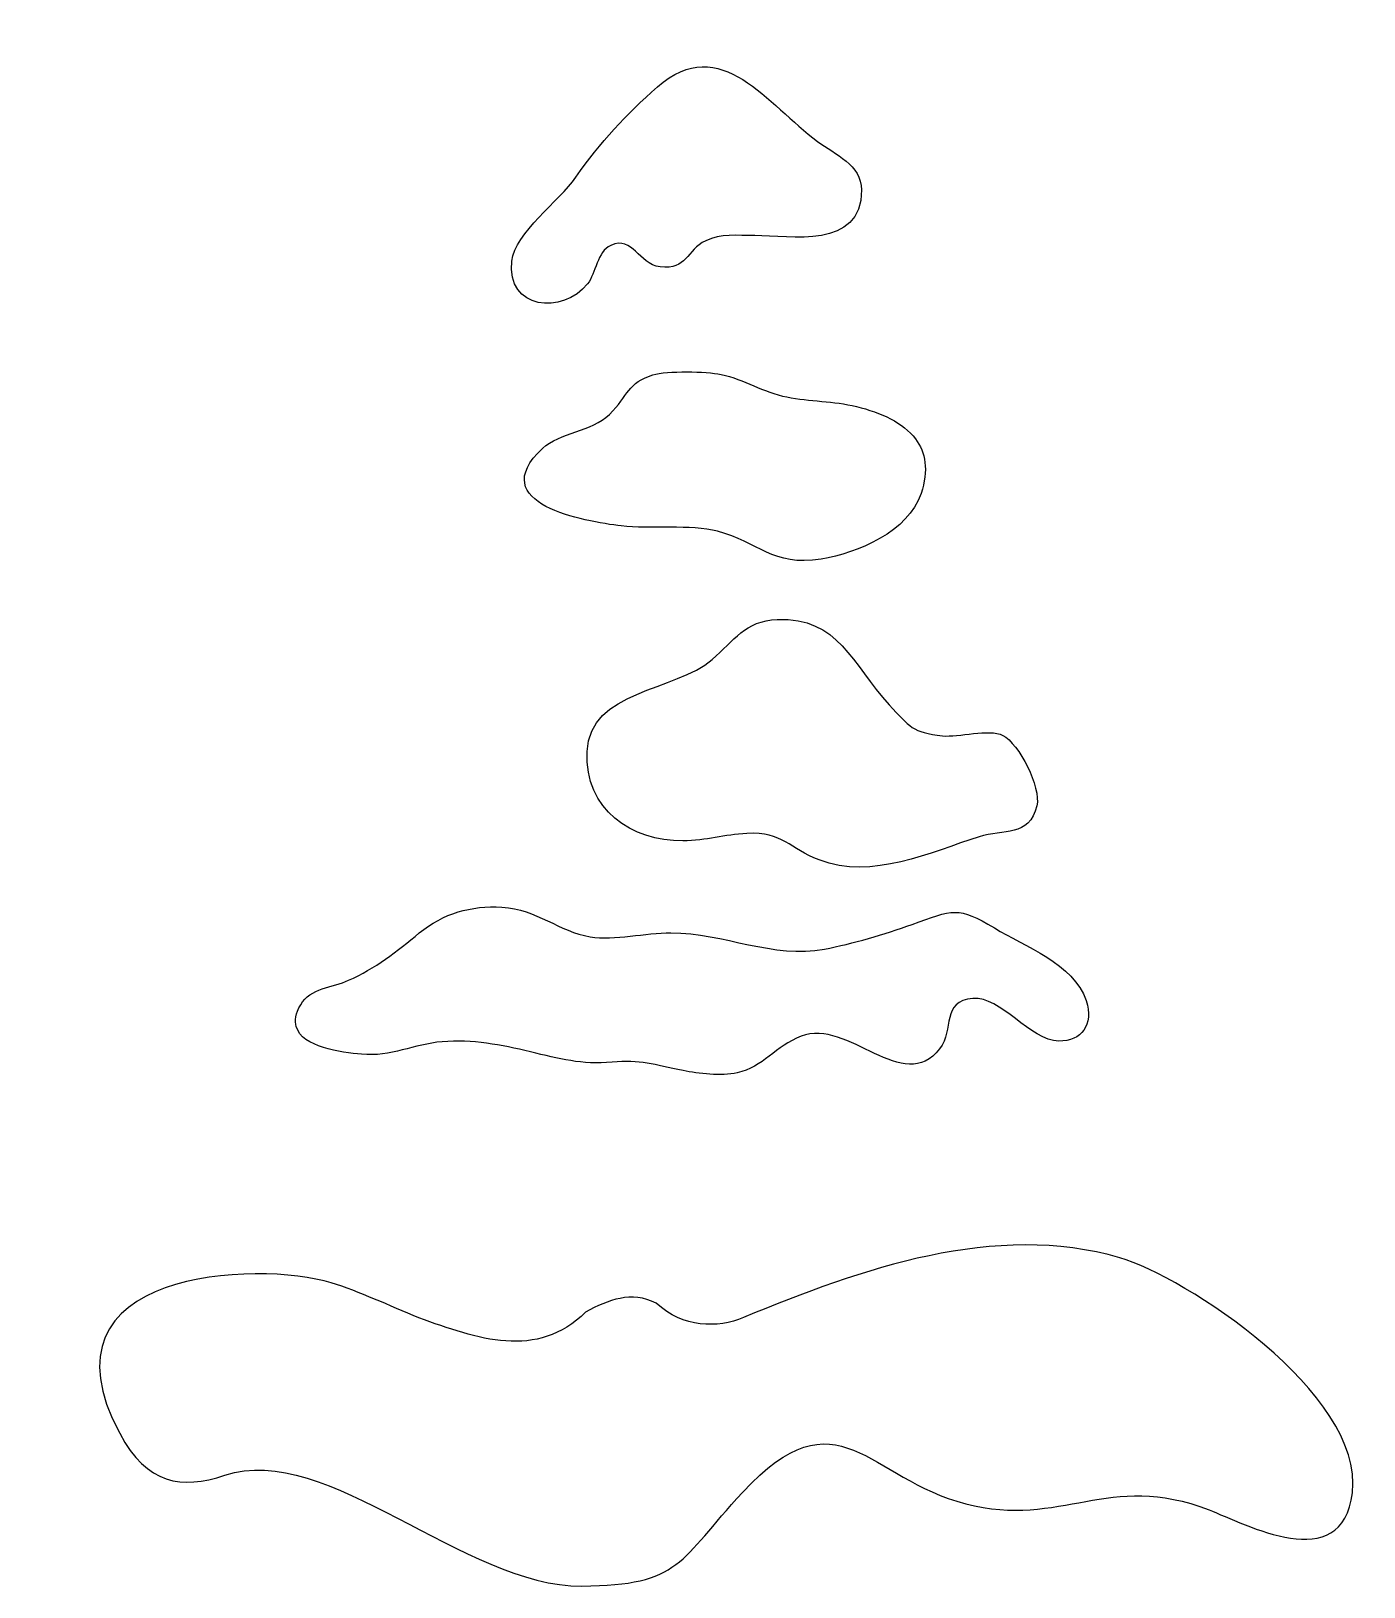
# Model space of a CAD drawing. Header units: centimetres. Extents: x -9.1 to 8.3, y -9.9 to 10.4.
import ezdxf

# ---------------------------------------------------------------- set-up
doc = ezdxf.new("R2010")
doc.units = ezdxf.units.CM
doc.header["$MEASUREMENT"] = 0
doc.layers.add('Camada 1', color=7, linetype='Continuous')

msp = doc.modelspace()

# ---------------------------------------------------------------- linework, layer by layer
at = {"layer": 'Camada 1'}
for points, knots in [([(0.37132, 7.7012), (0.83357, 7.70258), (1.76575, 7.5084), (1.76303, 8.2962), (1.76303, 8.2962), (1.76181, 8.62807), (1.41994, 8.75755), (1.18854, 8.92892), (1.18854, 8.92892), (0.54697, 9.40393), (-0.06953, 10.36677), (-0.89794, 9.63925), (-0.89794, 9.63925), (-1.31175, 9.27606), (-1.63766, 8.92583), (-1.96106, 8.46244), (-1.96106, 8.46244), (-2.17953, 8.14986), (-2.75267, 7.73751), (-2.7968, 7.36953), (-2.7968, 7.36953), (-2.87199, 6.73712), (-2.12894, 6.66487), (-1.8085, 7.0715), (-1.8085, 7.0715), (-1.69976, 7.20927), (-1.68346, 7.49465), (-1.5065, 7.57323), (-1.5065, 7.57323), (-1.21112, 7.70475), (-1.15185, 7.33074), (-0.86084, 7.29304), (-0.86084, 7.29304), (-0.51143, 7.24761), (-0.51823, 7.51227), (-0.26812, 7.63406), (-0.26812, 7.63406), (-0.07022, 7.73025), (0.14192, 7.70067), (0.37132, 7.7012)], [0, 0, 0, 0, 0.09090909, 0.09090909, 0.09090909, 0.09090909, 0.18181818, 0.18181818, 0.18181818, 0.18181818, 0.27272727, 0.27272727, 0.27272727, 0.27272727, 0.36363636, 0.36363636, 0.36363636, 0.36363636, 0.45454545, 0.45454545, 0.45454545, 0.45454545, 0.54545455, 0.54545455, 0.54545455, 0.54545455, 0.63636364, 0.63636364, 0.63636364, 0.63636364, 0.72727273, 0.72727273, 0.72727273, 0.72727273, 0.81818182, 0.81818182, 0.81818182, 0.81818182, 1, 1, 1, 1]), ([(2.46753, 5.05143), (2.30867, 5.26376), (2.01954, 5.39417), (1.69757, 5.47304), (1.69757, 5.47304), (1.39933, 5.54625), (1.08995, 5.53821), (0.7906, 5.59742), (0.7906, 5.59742), (0.47662, 5.65923), (0.23714, 5.82774), (-0.06795, 5.89103), (-0.06795, 5.89103), (-0.2612, 5.93151), (-0.77325, 5.94202), (-0.95555, 5.88603), (-0.95555, 5.88603), (-1.28512, 5.78446), (-1.27353, 5.61838), (-1.52451, 5.37025), (-1.52451, 5.37025), (-1.75147, 5.14617), (-2.17576, 5.13345), (-2.39383, 4.92937), (-2.39383, 4.92937), (-3.17131, 4.20341), (-1.8449, 3.9716), (-1.36815, 3.91684), (-1.36815, 3.91684), (-0.99186, 3.87358), (-0.46073, 3.93742), (-0.11373, 3.848), (-0.11373, 3.848), (0.42811, 3.70841), (0.5949, 3.37998), (1.23845, 3.48489), (1.23845, 3.48489), (1.71557, 3.56281), (2.37597, 3.84467), (2.54004, 4.33873), (2.54004, 4.33873), (2.642, 4.6441), (2.59935, 4.8759), (2.46753, 5.05143)], [0, 0, 0, 0, 0.08333333, 0.08333333, 0.08333333, 0.08333333, 0.16666667, 0.16666667, 0.16666667, 0.16666667, 0.25, 0.25, 0.25, 0.25, 0.33333333, 0.33333333, 0.33333333, 0.33333333, 0.41666667, 0.41666667, 0.41666667, 0.41666667, 0.5, 0.5, 0.5, 0.5, 0.58333333, 0.58333333, 0.58333333, 0.58333333, 0.66666667, 0.66666667, 0.66666667, 0.66666667, 0.75, 0.75, 0.75, 0.75, 0.83333333, 0.83333333, 0.83333333, 0.83333333, 1, 1, 1, 1]), ([(-1.81438, 0.97457), (-1.84745, 0.2203), (-1.23195, -0.19505), (-0.56581, -0.18841), (-0.56581, -0.18841), (-0.25604, -0.18547), (-0.02603, -0.10692), (0.26943, -0.09104), (0.26943, -0.09104), (0.73642, -0.06585), (0.82834, -0.29257), (1.20973, -0.4378), (1.20973, -0.4378), (1.90569, -0.70318), (2.66264, -0.33665), (3.29647, -0.1343), (3.29647, -0.1343), (3.61505, -0.03278), (3.94906, -0.14779), (4.04977, 0.26861), (4.04977, 0.26861), (4.10909, 0.51324), (3.81458, 1.0781), (3.60625, 1.18706), (3.60625, 1.18706), (3.43059, 1.27874), (3.02361, 1.15804), (2.82155, 1.18108), (2.82155, 1.18108), (2.42195, 1.22709), (2.3966, 1.29287), (2.12578, 1.586), (2.12578, 1.586), (1.63784, 2.11321), (1.46512, 2.73106), (0.66372, 2.69781), (0.66372, 2.69781), (0.24848, 2.68035), (0.09928, 2.41902), (-0.18202, 2.17658), (-0.18202, 2.17658), (-0.66519, 1.75982), (-1.77948, 1.7803), (-1.81438, 0.97457)], [0, 0, 0, 0, 0.08333333, 0.08333333, 0.08333333, 0.08333333, 0.16666667, 0.16666667, 0.16666667, 0.16666667, 0.25, 0.25, 0.25, 0.25, 0.33333333, 0.33333333, 0.33333333, 0.33333333, 0.41666667, 0.41666667, 0.41666667, 0.41666667, 0.5, 0.5, 0.5, 0.5, 0.58333333, 0.58333333, 0.58333333, 0.58333333, 0.66666667, 0.66666667, 0.66666667, 0.66666667, 0.75, 0.75, 0.75, 0.75, 0.83333333, 0.83333333, 0.83333333, 0.83333333, 1, 1, 1, 1]), ([(-5.60763, -2.6099), (-5.53257, -2.8798), (-5.02298, -2.94595), (-4.75644, -2.97034), (-4.75644, -2.97034), (-4.37139, -3.0063), (-4.07442, -2.83805), (-3.70414, -2.80725), (-3.70414, -2.80725), (-3.311, -2.77434), (-2.93433, -2.84704), (-2.55415, -2.93896), (-2.55415, -2.93896), (-2.17953, -3.02979), (-1.88179, -3.10903), (-1.48828, -3.07305), (-1.48828, -3.07305), (-1.12525, -3.04029), (-0.9434, -3.10522), (-0.56361, -3.18309), (-0.56361, -3.18309), (-0.36184, -3.22452), (-0.06281, -3.25641), (0.14251, -3.21264), (0.14251, -3.21264), (0.4775, -3.14163), (0.64607, -2.8618), (0.97526, -2.73499), (0.97526, -2.73499), (1.59222, -2.49739), (2.31249, -3.51472), (2.78297, -2.89824), (2.78297, -2.89824), (2.97699, -2.64448), (2.79715, -2.28142), (3.21686, -2.24242), (3.21686, -2.24242), (3.57503, -2.20903), (3.96627, -2.79352), (4.33708, -2.79871), (4.33708, -2.79871), (4.63243, -2.80297), (4.79658, -2.58535), (4.69249, -2.27092), (4.69249, -2.27092), (4.53279, -1.78779), (3.88533, -1.56276), (3.4961, -1.32387), (3.4961, -1.32387), (3.02604, -1.03595), (2.95228, -1.08701), (2.42314, -1.27807), (2.42314, -1.27807), (2.06008, -1.40907), (1.65042, -1.528), (1.28189, -1.59935), (1.28189, -1.59935), (0.61437, -1.72852), (-0.02774, -1.38813), (-0.72074, -1.38684), (-0.72074, -1.38684), (-1.05663, -1.38607), (-1.452, -1.48987), (-1.77624, -1.43812), (-1.77624, -1.43812), (-2.17648, -1.37412), (-2.47207, -1.07942), (-2.92435, -1.05283), (-2.92435, -1.05283), (-3.32702, -1.02912), (-3.68815, -1.13191), (-4.00393, -1.38951), (-4.00393, -1.38951), (-4.29145, -1.62369), (-4.58125, -1.85719), (-4.92394, -2.00623), (-4.92394, -2.00623), (-5.13349, -2.09709), (-5.42498, -2.10727), (-5.54936, -2.32476), (-5.54936, -2.32476), (-5.61493, -2.43903), (-5.62888, -2.53264), (-5.60763, -2.6099)], [0, 0, 0, 0, 0.04545455, 0.04545455, 0.04545455, 0.04545455, 0.09090909, 0.09090909, 0.09090909, 0.09090909, 0.13636364, 0.13636364, 0.13636364, 0.13636364, 0.18181818, 0.18181818, 0.18181818, 0.18181818, 0.22727273, 0.22727273, 0.22727273, 0.22727273, 0.27272727, 0.27272727, 0.27272727, 0.27272727, 0.31818182, 0.31818182, 0.31818182, 0.31818182, 0.36363636, 0.36363636, 0.36363636, 0.36363636, 0.40909091, 0.40909091, 0.40909091, 0.40909091, 0.45454545, 0.45454545, 0.45454545, 0.45454545, 0.5, 0.5, 0.5, 0.5, 0.54545455, 0.54545455, 0.54545455, 0.54545455, 0.59090909, 0.59090909, 0.59090909, 0.59090909, 0.63636364, 0.63636364, 0.63636364, 0.63636364, 0.68181818, 0.68181818, 0.68181818, 0.68181818, 0.72727273, 0.72727273, 0.72727273, 0.72727273, 0.77272727, 0.77272727, 0.77272727, 0.77272727, 0.81818182, 0.81818182, 0.81818182, 0.81818182, 0.86363636, 0.86363636, 0.86363636, 0.86363636, 0.90909091, 0.90909091, 0.90909091, 0.90909091, 1, 1, 1, 1]), ([(-0.91305, -6.21377), (-0.56047, -6.54185), (-0.11229, -6.54185), (0.22426, -6.40213), (0.22426, -6.40213), (1.76339, -5.7644), (3.51028, -5.14975), (5.133, -5.62285), (5.133, -5.62285), (5.97252, -5.8674), (8.31514, -7.38323), (8.16584, -8.68604), (8.16584, -8.68604), (8.03934, -9.78475), (6.75979, -9.08903), (6.29582, -8.90982), (6.29582, -8.90982), (4.97843, -8.39904), (4.3818, -9.15228), (3.12257, -8.83034), (3.12257, -8.83034), (1.85633, -8.50681), (1.45308, -7.33939), (0.21416, -8.67966), (0.21416, -8.67966), (-0.61351, -9.57559), (-0.58721, -9.89251), (-1.88182, -9.90211), (-1.88182, -9.90211), (-3.42304, -9.91306), (-5.20348, -8.01111), (-6.53989, -8.45748), (-6.53989, -8.45748), (-7.10557, -8.64608), (-7.55055, -8.5794), (-7.90982, -7.91114), (-7.90982, -7.91114), (-9.06481, -5.76394), (-6.09578, -5.65938), (-5.15074, -5.94957), (-5.15074, -5.94957), (-4.78178, -6.06305), (-4.39795, -6.24662), (-4.00729, -6.4051), (-4.00729, -6.4051), (-3.25016, -6.68135), (-2.4654, -6.9599), (-1.83432, -6.33067), (-1.83432, -6.33067), (-1.53244, -6.17085), (-1.23997, -6.05258), (-0.91305, -6.21377)], [0, 0, 0, 0, 0.07142857, 0.07142857, 0.07142857, 0.07142857, 0.14285714, 0.14285714, 0.14285714, 0.14285714, 0.21428571, 0.21428571, 0.21428571, 0.21428571, 0.28571429, 0.28571429, 0.28571429, 0.28571429, 0.35714286, 0.35714286, 0.35714286, 0.35714286, 0.42857143, 0.42857143, 0.42857143, 0.42857143, 0.5, 0.5, 0.5, 0.5, 0.57142857, 0.57142857, 0.57142857, 0.57142857, 0.64285714, 0.64285714, 0.64285714, 0.64285714, 0.71428571, 0.71428571, 0.71428571, 0.71428571, 0.78571429, 0.78571429, 0.78571429, 0.78571429, 0.85714286, 0.85714286, 0.85714286, 0.85714286, 1, 1, 1, 1])]:
    msp.add_open_spline(points, degree=3, knots=knots, dxfattribs=at)

doc.saveas('drawing.dxf')
